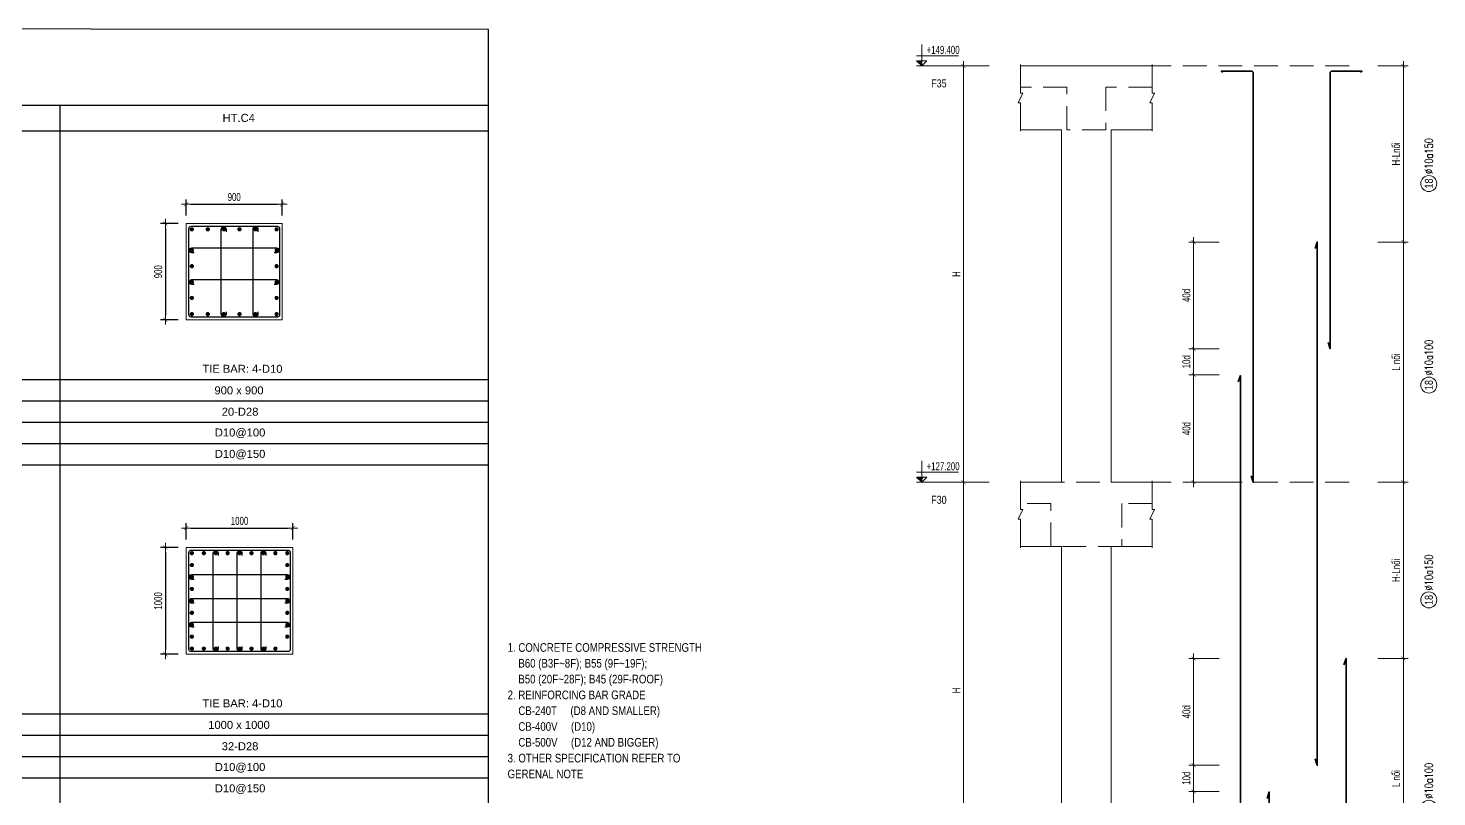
# Model space of a CAD drawing. Header units: millimetres. Extents: x 415878 to 795945, y 85573 to 378758.
# Drawn here: x 572382 to 585580, y 156184 to 163383 of the extents above; entities that cross this region are included whole.
import ezdxf
from ezdxf.enums import TextEntityAlignment as Align

# ---------------------------------------------------------------- set-up
doc = ezdxf.new("R2010")
doc.units = ezdxf.units.MM
doc.linetypes.add('HIDDEN2', pattern=[4.7625, 3.175, -1.5875])
doc.layers.get('0').update_dxf_attribs({"lineweight": 20})
doc.layers.get('Defpoints').update_dxf_attribs({"color": 151, "lineweight": 9})
for name, color, linetype in [('2', 2, 'Continuous'), ('A-ANNO-LEAD', 4, 'Continuous'), ('TIT1', 3, 'Continuous')]:
    doc.layers.add(name, color=color, linetype=linetype)
for name, color, linetype, lineweight in [('kata_thep chu', 4, 'Continuous', 35), ('NDC_S_ANNO', 7, 'Continuous', 20), ('NDC_S_BREAK-LINE', 1, 'Continuous', 15), ('NDC_S_CONTINUOUS', 3, 'Continuous', 20), ('NDC_S_DIM', 1, 'Continuous', 15), ('NDC_S_HIDDEN', 8, 'HIDDEN2', 13), ('NDC_S_REBAR', 4, 'Continuous', 35), ('NDC_S_TEXT SYMBOL', 7, 'Continuous', 20), ('NDC_S_THIN LINE', 8, 'Continuous', 9), ('NDC_S_VN TEXT', 7, 'Continuous', 20)]:
    doc.layers.add(name, color=color, linetype=linetype, lineweight=lineweight)
doc.styles.add('ARIAL', font='arial.ttf', dxfattribs={"width": 0.8})
doc.styles.add('NDC_ARIAL', font='arial.ttf', dxfattribs={"width": 0.85})
doc.styles.add('NDC_DIM', font='', dxfattribs={"width": 0.75})
doc.styles.add('NDC_EN TXT', font='romans.shx', dxfattribs={"width": 0.8})
doc.styles.add('NDC_VIE TXT', font='arial.ttf', dxfattribs={"width": 0.8})
doc.styles.get('NDC_DIM').set_extended_font_data('Dotum')
doc.dimstyles.new('NDC_dim_30', dxfattribs={"dimscale": 30, "dimtxt": 2.5, "dimasz": 1.5, "dimexe": 1.5, "dimexo": 2.5, "dimgap": 1, "dimtad": 1, "dimdec": 0, "dimzin": 0, "dimdsep": 46, "dimtxsty": 'NDC_DIM', "dimblk": 'DIMMARK', "dimcen": 0.09, "dimdle": 1.2, "dimclrd": 1, "dimclre": 1, "dimclrt": 3, "dimadec": 0, "dimazin": 0, "dimtfac": 1, "dimtdec": 0, "dimtix": 1, "dimtofl": 0, "dimtmove": 0, "dimatfit": 3, "dimfxl": 8, "dimfxlon": 1, "dimtolj": 1, "dimtzin": 0, "dimarcsym": 0})

# ---------------------------------------------------------------- blocks, each defined once
blk = doc.blocks.new('GN')
at = {"layer": 'TIT1', "insert": (0, 0), "char_height": 81, "width": 1996.3, "attachment_point": 1, "line_spacing_factor": 1.096296, "style": 'ARIAL'}
blk.add_mtext('\\A1;1. CONCRETE COMPRESSIVE STRENGTH\\P    B60 (B3F~8F); B55 (9F~19F);\\P    B50 (20F~28F); B45 (29F-ROOF)\\P2. REINFORCING BAR GRADE\\P    CB-240T     (D8 AND SMALLER)\\P    CB-400V     (D10)\\P    CB-500V     (D12 AND BIGGER)\\P3. OTHER SPECIFICATION REFER TO GERENAL NOTE ', dxfattribs=at)
blk = doc.blocks.new('DIMMARK')
at = {"layer": 'NDC_S_DIM', "color": 1}
blk.add_line((-1.5, 0), (1, 0), dxfattribs=at)
at = {"layer": 'NDC_S_DIM', "color": 2, "const_width": 0.1}
blk.add_lwpolyline([(-0.42, -0.42), (0.42, 0.42)], dxfattribs=at)
blk = doc.blocks.new('*D1100')
at = {"layer": 'Defpoints', "color": 0, "transparency": 16777216}
for p in [(260098, 59031), (261018, 59031), (261018, 55131)]:
    blk.add_point(p, dxfattribs=at)
at = {"layer": 'NDC_S_DIM', "color": 1, "lineweight": -2, "transparency": 16777216}
for p, q in [((260338, 59031), (260053, 59031)), ((260098, 55176), (260098, 58986)), ((260338, 55131), (260053, 55131))]:
    blk.add_line(p, q, dxfattribs=at)
at = {"layer": 'NDC_S_DIM', "color": 1, "lineweight": -2, "transparency": 16777216, "xscale": 45, "yscale": 45, "zscale": 45}
for p, rotation in [((260098, 59031), 90), ((260098, 55131), 270)]:
    blk.add_blockref('DIMMARK', p, dxfattribs=dict(at, rotation=rotation))
at = {"layer": 'NDC_S_DIM', "color": 3, "transparency": 16777216, "insert": (260031, 57081), "char_height": 75, "attachment_point": 5, "rotation": 90, "style": 'NDC_DIM'}
blk.add_mtext('\\A1;H', dxfattribs=at)
blk = doc.blocks.new('*D1101')
at = {"layer": 'Defpoints', "color": 0, "transparency": 16777216}
for p in [(260098, 62931), (261018, 62931), (261018, 59031)]:
    blk.add_point(p, dxfattribs=at)
at = {"layer": 'NDC_S_DIM', "color": 1, "lineweight": -2, "transparency": 16777216}
for p, q in [((260338, 62931), (260053, 62931)), ((260098, 59076), (260098, 62886)), ((260338, 59031), (260053, 59031))]:
    blk.add_line(p, q, dxfattribs=at)
at = {"layer": 'NDC_S_DIM', "color": 1, "lineweight": -2, "transparency": 16777216, "xscale": 45, "yscale": 45, "zscale": 45}
for p, rotation in [((260098, 62931), 90), ((260098, 59031), 270)]:
    blk.add_blockref('DIMMARK', p, dxfattribs=dict(at, rotation=rotation))
at = {"layer": 'NDC_S_DIM', "color": 3, "transparency": 16777216, "insert": (260031, 60981), "char_height": 75, "attachment_point": 5, "rotation": 90, "style": 'NDC_DIM'}
blk.add_mtext('\\A1;H', dxfattribs=at)
blk = doc.blocks.new('*D1105')
at = {"layer": 'Defpoints', "color": 0, "ltscale": 0.005, "transparency": 16777216}
for p in [(262255, 56136, 0), (262693, 56136), (262693, 55131)]:
    blk.add_point(p, dxfattribs=at)
at = {"layer": 'NDC_S_DIM', "color": 1, "lineweight": -2, "ltscale": 0.005, "transparency": 16777216}
for p, q in [((262495, 56136, 0), (262210, 56136, 0)), ((262255, 55176, 0), (262255, 56091, 0)), ((262495, 55131, 0), (262210, 55131, 0))]:
    blk.add_line(p, q, dxfattribs=at)
at = {"layer": 'NDC_S_DIM', "color": 1, "lineweight": -2, "ltscale": 0.005, "transparency": 16777216, "xscale": 45, "yscale": 45, "zscale": 45}
for p, rotation in [((262255, 56136, 0), 90), ((262255, 55131, 0), 270)]:
    blk.add_blockref('DIMMARK', p, dxfattribs=dict(at, rotation=rotation))
at = {"layer": 'NDC_S_DIM', "color": 3, "ltscale": 0.005, "transparency": 16777216, "insert": (262187, 55634, 0), "char_height": 75, "attachment_point": 5, "rotation": 90, "style": 'NDC_DIM'}
blk.add_mtext('\\A1;40d', dxfattribs=at)
blk = doc.blocks.new('*D1106')
at = {"layer": 'Defpoints', "color": 0, "ltscale": 0.005, "transparency": 16777216}
for p in [(262255, 56381), (262693, 56381), (262693, 56136)]:
    blk.add_point(p, dxfattribs=at)
at = {"layer": 'NDC_S_DIM', "color": 1, "lineweight": -2, "ltscale": 0.005, "transparency": 16777216}
for p, q in [((262495, 56381), (262210, 56381)), ((262255, 56181), (262255, 56336)), ((262495, 56136), (262210, 56136))]:
    blk.add_line(p, q, dxfattribs=at)
at = {"layer": 'NDC_S_DIM', "color": 1, "lineweight": -2, "ltscale": 0.005, "transparency": 16777216, "xscale": 45, "yscale": 45, "zscale": 45}
for p, rotation in [((262255, 56381), 90), ((262255, 56136), 270)]:
    blk.add_blockref('DIMMARK', p, dxfattribs=dict(at, rotation=rotation))
at = {"layer": 'NDC_S_DIM', "color": 3, "ltscale": 0.005, "transparency": 16777216, "insert": (262187, 56259), "char_height": 75, "attachment_point": 5, "rotation": 90, "style": 'NDC_DIM'}
blk.add_mtext('\\A1;10d', dxfattribs=at)
blk = doc.blocks.new('*D1107')
at = {"layer": 'Defpoints', "color": 0, "ltscale": 0.005, "transparency": 16777216}
for p in [(262255, 57381), (262693, 57381), (262693, 56381)]:
    blk.add_point(p, dxfattribs=at)
at = {"layer": 'NDC_S_DIM', "color": 1, "lineweight": -2, "ltscale": 0.005, "transparency": 16777216}
for p, q in [((262495, 57381), (262210, 57381)), ((262255, 56426), (262255, 57336)), ((262495, 56381), (262210, 56381))]:
    blk.add_line(p, q, dxfattribs=at)
at = {"layer": 'NDC_S_DIM', "color": 1, "lineweight": -2, "ltscale": 0.005, "transparency": 16777216, "xscale": 45, "yscale": 45, "zscale": 45}
for p, rotation in [((262255, 57381), 90), ((262255, 56381), 270)]:
    blk.add_blockref('DIMMARK', p, dxfattribs=dict(at, rotation=rotation))
at = {"layer": 'NDC_S_DIM', "color": 3, "ltscale": 0.005, "transparency": 16777216, "insert": (262187, 56881), "char_height": 75, "attachment_point": 5, "rotation": 90, "style": 'NDC_DIM'}
blk.add_mtext('\\A1;40d', dxfattribs=at)
blk = doc.blocks.new('*D1108')
at = {"layer": 'Defpoints', "color": 0, "ltscale": 0.005, "transparency": 16777216}
for p in [(262255, 60036, 0), (262693, 60036), (262693, 59031)]:
    blk.add_point(p, dxfattribs=at)
at = {"layer": 'NDC_S_DIM', "color": 1, "lineweight": -2, "ltscale": 0.005, "transparency": 16777216}
for p, q in [((262495, 60036, 0), (262210, 60036, 0)), ((262255, 59076, 0), (262255, 59991, 0)), ((262495, 59031, 0), (262210, 59031, 0))]:
    blk.add_line(p, q, dxfattribs=at)
at = {"layer": 'NDC_S_DIM', "color": 1, "lineweight": -2, "ltscale": 0.005, "transparency": 16777216, "xscale": 45, "yscale": 45, "zscale": 45}
for p, rotation in [((262255, 60036, 0), 90), ((262255, 59031, 0), 270)]:
    blk.add_blockref('DIMMARK', p, dxfattribs=dict(at, rotation=rotation))
at = {"layer": 'NDC_S_DIM', "color": 3, "ltscale": 0.005, "transparency": 16777216, "insert": (262187, 59534, 0), "char_height": 75, "attachment_point": 5, "rotation": 90, "style": 'NDC_DIM'}
blk.add_mtext('\\A1;40d', dxfattribs=at)
blk = doc.blocks.new('*D1109')
at = {"layer": 'Defpoints', "color": 0, "ltscale": 0.005, "transparency": 16777216}
for p in [(262255, 60281), (262693, 60281), (262693, 60036)]:
    blk.add_point(p, dxfattribs=at)
at = {"layer": 'NDC_S_DIM', "color": 1, "lineweight": -2, "ltscale": 0.005, "transparency": 16777216}
for p, q in [((262495, 60281), (262210, 60281)), ((262255, 60081), (262255, 60236)), ((262495, 60036), (262210, 60036))]:
    blk.add_line(p, q, dxfattribs=at)
at = {"layer": 'NDC_S_DIM', "color": 1, "lineweight": -2, "ltscale": 0.005, "transparency": 16777216, "xscale": 45, "yscale": 45, "zscale": 45}
for p, rotation in [((262255, 60281), 90), ((262255, 60036), 270)]:
    blk.add_blockref('DIMMARK', p, dxfattribs=dict(at, rotation=rotation))
at = {"layer": 'NDC_S_DIM', "color": 3, "ltscale": 0.005, "transparency": 16777216, "insert": (262187, 60159), "char_height": 75, "attachment_point": 5, "rotation": 90, "style": 'NDC_DIM'}
blk.add_mtext('\\A1;10d', dxfattribs=at)
blk = doc.blocks.new('*D1110')
at = {"layer": 'Defpoints', "color": 0, "ltscale": 0.005, "transparency": 16777216}
for p in [(262255, 61281), (262693, 61281), (262693, 60281)]:
    blk.add_point(p, dxfattribs=at)
at = {"layer": 'NDC_S_DIM', "color": 1, "lineweight": -2, "ltscale": 0.005, "transparency": 16777216}
for p, q in [((262495, 61281), (262210, 61281)), ((262255, 60326), (262255, 61236)), ((262495, 60281), (262210, 60281))]:
    blk.add_line(p, q, dxfattribs=at)
at = {"layer": 'NDC_S_DIM', "color": 1, "lineweight": -2, "ltscale": 0.005, "transparency": 16777216, "xscale": 45, "yscale": 45, "zscale": 45}
for p, rotation in [((262255, 61281), 90), ((262255, 60281), 270)]:
    blk.add_blockref('DIMMARK', p, dxfattribs=dict(at, rotation=rotation))
at = {"layer": 'NDC_S_DIM', "color": 3, "ltscale": 0.005, "transparency": 16777216, "insert": (262187, 60781), "char_height": 75, "attachment_point": 5, "rotation": 90, "style": 'NDC_DIM'}
blk.add_mtext('\\A1;40d', dxfattribs=at)
blk = doc.blocks.new('*D1113')
at = {"layer": 'Defpoints', "color": 0, "ltscale": 70, "transparency": 16777216}
for p in [(263683, 57381), (264220, 57381), (263821, 55131)]:
    blk.add_point(p, dxfattribs=at)
at = {"layer": 'NDC_S_DIM', "color": 1, "lineweight": -2, "ltscale": 70, "transparency": 16777216}
for p, q in [((263980, 57381), (264265, 57381)), ((264220, 55176), (264220, 57336)), ((263980, 55131), (264265, 55131))]:
    blk.add_line(p, q, dxfattribs=at)
at = {"layer": 'NDC_S_DIM', "color": 1, "lineweight": -2, "ltscale": 70, "transparency": 16777216, "xscale": 45, "yscale": 45, "zscale": 45}
for p, rotation in [((264220, 57381), 90), ((264220, 55131), 270)]:
    blk.add_blockref('DIMMARK', p, dxfattribs=dict(at, rotation=rotation))
at = {"layer": 'NDC_S_DIM', "color": 3, "ltscale": 70, "transparency": 16777216, "insert": (264152, 56256), "char_height": 75, "attachment_point": 5, "rotation": 90, "style": 'NDC_DIM'}
blk.add_mtext('\\A1;L nối', dxfattribs=at)
blk = doc.blocks.new('*D1114')
at = {"layer": 'Defpoints', "color": 0, "ltscale": 70, "transparency": 16777216}
for p in [(263413, 61281), (264220, 61281), (263821, 59031)]:
    blk.add_point(p, dxfattribs=at)
at = {"layer": 'NDC_S_DIM', "color": 1, "lineweight": -2, "ltscale": 70, "transparency": 16777216}
for p, q in [((263980, 61281), (264265, 61281)), ((264220, 59076), (264220, 61236)), ((263980, 59031), (264265, 59031))]:
    blk.add_line(p, q, dxfattribs=at)
at = {"layer": 'NDC_S_DIM', "color": 1, "lineweight": -2, "ltscale": 70, "transparency": 16777216, "xscale": 45, "yscale": 45, "zscale": 45}
for p, rotation in [((264220, 61281), 90), ((264220, 59031), 270)]:
    blk.add_blockref('DIMMARK', p, dxfattribs=dict(at, rotation=rotation))
at = {"layer": 'NDC_S_DIM', "color": 3, "ltscale": 70, "transparency": 16777216, "insert": (264152, 60156), "char_height": 75, "attachment_point": 5, "rotation": 90, "style": 'NDC_DIM'}
blk.add_mtext('\\A1;L nối', dxfattribs=at)
blk = doc.blocks.new('*U1072')
blk.add_circle((-2.5, 0), 2.5)
at = {"layer": 'NDC_S_VN TEXT', "color": 7, "style": 'ARIAL', "width": 0.8}
blk.add_attdef('SH2', text='', height=2.5, dxfattribs=at).set_placement((-2.5, 0), align=Align.MIDDLE)
at = {"layer": 'NDC_S_VN TEXT', "color": 3, "style": 'NDC_EN TXT', "width": 0.75}
blk.add_attdef('DKKC1', (0.5, -1.25), '', height=2.5, dxfattribs=at)
blk = doc.blocks.new('*U1073')
blk.add_circle((-2.5, 0), 2.5)
at = {"layer": 'NDC_S_VN TEXT', "color": 7, "style": 'ARIAL', "width": 0.8}
blk.add_attdef('SH2', text='', height=2.5, dxfattribs=at).set_placement((-2.5, 0), align=Align.MIDDLE)
at = {"layer": 'NDC_S_VN TEXT', "color": 3, "style": 'NDC_EN TXT', "width": 0.75}
blk.add_attdef('DKKC1', (0.5, -1.25), '', height=2.5, dxfattribs=at)
blk = doc.blocks.new('CD')
at = {"layer": 'NDC_S_ANNO'}
blk.add_hatch(color=3, dxfattribs=at).paths.add_polyline_path([(0, 160), (-161, 160), (0, 0)])
at = {"layer": 'NDC_S_ANNO', "ltscale": 50}
h = blk.add_hatch(dxfattribs=at)
h.set_pattern_fill('ANSI31', color=256, scale=140.6, style=0)
h.paths.add_polyline_path([(0, 160), (0, 0), (161, 160)])
for p, q in [((1156, 0), (-164, 0)), ((-159, 314), (1147, 314))]:
    blk.add_line(p, q, dxfattribs=at)
for points in [[(0, 669), (0, 0)], [(0, 0), (-161, 160), (0, 160)], [(0, 0), (161, 160), (0, 160)]]:
    blk.add_lwpolyline(points, dxfattribs=at)
at = {"layer": 'NDC_S_TEXT SYMBOL', "color": 3, "style": 'NDC_DIM', "width": 0.7}
blk.add_attdef('COT', (154, 375), '', height=250, dxfattribs=at)
blk = doc.blocks.new('*D1096')
at = {"layer": 'Defpoints', "color": 0, "ltscale": 40, "transparency": 16777216}
for p in [(263413, 59031), (264220, 59031), (263683, 57381)]:
    blk.add_point(p, dxfattribs=at)
at = {"layer": 'NDC_S_DIM', "color": 1, "lineweight": -2, "ltscale": 40, "transparency": 16777216}
for p, q in [((263980, 59031), (264265, 59031)), ((264220, 57426), (264220, 58986)), ((263980, 57381), (264265, 57381))]:
    blk.add_line(p, q, dxfattribs=at)
at = {"layer": 'NDC_S_DIM', "color": 1, "lineweight": -2, "ltscale": 40, "transparency": 16777216, "xscale": 45, "yscale": 45, "zscale": 45}
for p, rotation in [((264220, 59031), 90), ((264220, 57381), 270)]:
    blk.add_blockref('DIMMARK', p, dxfattribs=dict(at, rotation=rotation))
at = {"layer": 'NDC_S_DIM', "color": 3, "ltscale": 40, "transparency": 16777216, "insert": (264152, 58206), "char_height": 75, "attachment_point": 5, "rotation": 90, "style": 'NDC_DIM'}
blk.add_mtext('\\A1;H-Lnối', dxfattribs=at)
blk = doc.blocks.new('*D1097')
at = {"layer": 'Defpoints', "color": 0, "ltscale": 40, "transparency": 16777216}
for p in [(263884, 62931), (264220, 62931), (263413, 61281)]:
    blk.add_point(p, dxfattribs=at)
at = {"layer": 'NDC_S_DIM', "color": 1, "lineweight": -2, "ltscale": 40, "transparency": 16777216}
for p, q in [((263980, 62931), (264265, 62931)), ((264220, 61326), (264220, 62886)), ((263980, 61281), (264265, 61281))]:
    blk.add_line(p, q, dxfattribs=at)
at = {"layer": 'NDC_S_DIM', "color": 1, "lineweight": -2, "ltscale": 40, "transparency": 16777216, "xscale": 45, "yscale": 45, "zscale": 45}
for p, rotation in [((264220, 62931), 90), ((264220, 61281), 270)]:
    blk.add_blockref('DIMMARK', p, dxfattribs=dict(at, rotation=rotation))
at = {"layer": 'NDC_S_DIM', "color": 3, "ltscale": 40, "transparency": 16777216, "insert": (264152, 62106), "char_height": 75, "attachment_point": 5, "rotation": 90, "style": 'NDC_DIM'}
blk.add_mtext('\\A1;H-Lnối', dxfattribs=at)
blk = doc.blocks.new('*U1067')
blk.add_circle((-2.5, 0), 2.5)
at = {"layer": 'NDC_S_VN TEXT', "color": 7, "style": 'ARIAL', "width": 0.8}
blk.add_attdef('SH2', text='', height=2.5, dxfattribs=at).set_placement((-2.5, 0), align=Align.MIDDLE)
at = {"layer": 'NDC_S_VN TEXT', "color": 3, "style": 'NDC_EN TXT', "width": 0.75}
blk.add_attdef('DKKC1', (0.5, -1.25), '', height=2.5, dxfattribs=at)
blk = doc.blocks.new('*U1069')
blk.add_circle((-2.5, 0), 2.5)
at = {"layer": 'NDC_S_VN TEXT', "color": 7, "style": 'ARIAL', "width": 0.8}
blk.add_attdef('SH2', text='', height=2.5, dxfattribs=at).set_placement((-2.5, 0), align=Align.MIDDLE)
at = {"layer": 'NDC_S_VN TEXT', "color": 3, "style": 'NDC_EN TXT', "width": 0.75}
blk.add_attdef('DKKC1', (0.5, -1.25), '', height=2.5, dxfattribs=at)
blk = doc.blocks.new('*D1167')
at = {"layer": 'Defpoints', "color": 0, "ltscale": 40, "transparency": 16777216}
for p in [(574862, 158701), (573862, 158519), (574862, 158519)]:
    blk.add_point(p, dxfattribs=at)
at = {"layer": 'NDC_S_DIM', "color": 1, "lineweight": -2, "ltscale": 40, "transparency": 16777216}
for p, q in [((573862, 158594), (573862, 158746)), ((573907, 158701), (574817, 158701)), ((574862, 158594), (574862, 158746))]:
    blk.add_line(p, q, dxfattribs=at)
at = {"layer": 'NDC_S_DIM', "color": 1, "lineweight": -2, "ltscale": 40, "transparency": 16777216, "xscale": 45, "yscale": 45, "zscale": 45, "rotation": 180}
blk.add_blockref('DIMMARK', (573862, 158701), dxfattribs=at)
at = {"layer": 'NDC_S_DIM', "color": 1, "lineweight": -2, "ltscale": 40, "transparency": 16777216, "xscale": 45, "yscale": 45, "zscale": 45}
blk.add_blockref('DIMMARK', (574862, 158701), dxfattribs=at)
at = {"layer": 'NDC_S_DIM', "color": 3, "ltscale": 40, "transparency": 16777216, "insert": (574362, 158768), "char_height": 75, "attachment_point": 5, "style": 'NDC_DIM'}
blk.add_mtext('\\A1;1000', dxfattribs=at)
blk = doc.blocks.new('*D1168')
at = {"layer": 'Defpoints', "color": 0, "ltscale": 40, "transparency": 16777216}
for p in [(573862, 158519), (573667, 157519), (573862, 157519)]:
    blk.add_point(p, dxfattribs=at)
at = {"layer": 'NDC_S_DIM', "color": 1, "lineweight": -2, "ltscale": 40, "transparency": 16777216}
for p, q in [((573787, 158519), (573622, 158519)), ((573667, 158474), (573667, 157564)), ((573787, 157519), (573622, 157519))]:
    blk.add_line(p, q, dxfattribs=at)
at = {"layer": 'NDC_S_DIM', "color": 1, "lineweight": -2, "ltscale": 40, "transparency": 16777216, "xscale": 45, "yscale": 45, "zscale": 45}
for p, rotation in [((573667, 158519), 90), ((573667, 157519), 270)]:
    blk.add_blockref('DIMMARK', p, dxfattribs=dict(at, rotation=rotation))
at = {"layer": 'NDC_S_DIM', "color": 3, "ltscale": 40, "transparency": 16777216, "insert": (573600, 158019), "char_height": 75, "attachment_point": 5, "rotation": 90, "style": 'NDC_DIM'}
blk.add_mtext('\\A1;1000', dxfattribs=at)
blk = doc.blocks.new('kata_block_THEP')
at = {"layer": 'NDC_S_REBAR', "color": 0}
for p, q in [((-0.5, 0), (0.5, 0)), ((-0.35, 0.35), (0.35, -0.35)), ((0.35, 0.35), (-0.35, -0.35)), ((0, 0.5), (0, -0.5))]:
    blk.add_line(p, q, dxfattribs=at)
at = {"layer": 'NDC_S_REBAR', "color": 0, "const_width": 0.0833}
blk.add_lwpolyline([(-0.5, 0, 1), (0.5, 0, 1), (-0.5, 0, 1)], format="xyb", dxfattribs=at)
blk = doc.blocks.new('*D1169')
at = {"layer": 'Defpoints', "color": 0, "ltscale": 40, "transparency": 16777216}
for p in [(574762, 161734), (573862, 161552), (574762, 161552)]:
    blk.add_point(p, dxfattribs=at)
at = {"layer": 'NDC_S_DIM', "color": 1, "lineweight": -2, "ltscale": 40, "transparency": 16777216}
for p, q in [((573862, 161627), (573862, 161779)), ((573907, 161734), (574717, 161734)), ((574762, 161627), (574762, 161779))]:
    blk.add_line(p, q, dxfattribs=at)
at = {"layer": 'NDC_S_DIM', "color": 1, "lineweight": -2, "ltscale": 40, "transparency": 16777216, "xscale": 45, "yscale": 45, "zscale": 45, "rotation": 180}
blk.add_blockref('DIMMARK', (573862, 161734), dxfattribs=at)
at = {"layer": 'NDC_S_DIM', "color": 1, "lineweight": -2, "ltscale": 40, "transparency": 16777216, "xscale": 45, "yscale": 45, "zscale": 45}
blk.add_blockref('DIMMARK', (574762, 161734), dxfattribs=at)
at = {"layer": 'NDC_S_DIM', "color": 3, "ltscale": 40, "transparency": 16777216, "insert": (574312, 161801), "char_height": 75, "attachment_point": 5, "style": 'NDC_DIM'}
blk.add_mtext('\\A1;900', dxfattribs=at)
blk = doc.blocks.new('*D1170')
at = {"layer": 'Defpoints', "color": 0, "ltscale": 40, "transparency": 16777216}
for p in [(573862, 161552), (573667, 160652), (573862, 160652)]:
    blk.add_point(p, dxfattribs=at)
at = {"layer": 'NDC_S_DIM', "color": 1, "lineweight": -2, "ltscale": 40, "transparency": 16777216}
for p, q in [((573787, 161552), (573622, 161552)), ((573667, 161507), (573667, 160697)), ((573787, 160652), (573622, 160652))]:
    blk.add_line(p, q, dxfattribs=at)
at = {"layer": 'NDC_S_DIM', "color": 1, "lineweight": -2, "ltscale": 40, "transparency": 16777216, "xscale": 45, "yscale": 45, "zscale": 45}
for p, rotation in [((573667, 161552), 90), ((573667, 160652), 270)]:
    blk.add_blockref('DIMMARK', p, dxfattribs=dict(at, rotation=rotation))
at = {"layer": 'NDC_S_DIM', "color": 3, "ltscale": 40, "transparency": 16777216, "insert": (573600, 161102), "char_height": 75, "attachment_point": 5, "rotation": 90, "style": 'NDC_DIM'}
blk.add_mtext('\\A1;900', dxfattribs=at)
blk = doc.blocks.new('column3')
at = {"layer": 'kata_thep chu', "color": 4, "ltscale": 0.005}
for points in [[(262793.4, 59090.7), (262813.4, 59030.7), (262813.4, 62865.7, 0.4142136), (262798.4, 62880.7), (262513.4, 62880.7), (262529.2, 62873)], [(263514, 60340.7), (263533.2, 60280.7), (263533.2, 62865.7, -0.4142136), (263548.2, 62880.7), (263833.2, 62880.7), (263817.4, 62873)]]:
    blk.add_lwpolyline(points, format="xyb", dxfattribs=at)
for points in [[(263393.2, 56440.7), (263413.2, 56380.7), (263413.2, 61280.7), (263393.2, 61220.7)], [(262673.4, 55190.7), (262693.4, 55130.7), (262693.4, 60030.7), (262673.4, 59970.7)], [(263513.2, 52540.7), (263533.2, 52480.7), (263533.2, 54170.7), (263683.2, 55130.7), (263683.2, 57380.7), (263663.2, 57320.7)], [(262793.4, 51290.7), (262813.4, 51230.7), (262813.4, 54170.7), (262963.4, 55130.7), (262963.4, 56130.7), (262943.4, 56070.7)]]:
    blk.add_lwpolyline(points, dxfattribs=at)
at = {"layer": 'NDC_S_BREAK-LINE'}
for points in [[(260633.1, 62318.2), (260633.1, 62585.7), (260610.6, 62585.7), (260655.6, 62675.7), (260633.1, 62675.7), (260633.1, 62943.2)], [(261866.2, 62318.2), (261866.2, 62585.7), (261843.7, 62585.7), (261888.7, 62675.7), (261866.2, 62675.7), (261866.2, 62943.2)], [(260633.1, 58418.2), (260633.1, 58685.7), (260610.6, 58685.7), (260655.6, 58775.7), (260633.1, 58775.7), (260633.1, 59043.2)], [(261866.2, 58418.2), (261866.2, 58685.7), (261843.7, 58685.7), (261888.7, 58775.7), (261866.2, 58775.7), (261866.2, 59043.2)]]:
    blk.add_lwpolyline(points, dxfattribs=at)
at = {"layer": 'NDC_S_CONTINUOUS'}
blk.add_line((260633.1, 62930.7), (261866.2, 62930.7), dxfattribs=at)
for points in [[(260633.1, 59030.7), (261018.1, 59030.7), (261018.1, 62330.7), (260633.1, 62330.7)], [(261866.2, 59030.7), (261481.2, 59030.7), (261481.2, 62330.7), (261866.2, 62330.7)], [(260633.1, 55130.7), (261018.1, 55130.7), (261018.1, 58430.7), (260633.1, 58430.7)], [(261866.2, 55130.7), (261481.2, 55130.7), (261481.2, 58430.7), (261866.2, 58430.7)]]:
    blk.add_lwpolyline(points, dxfattribs=at)
at = {"layer": 'NDC_S_HIDDEN', "ltscale": 70}
for p, q in [((263710.8, 62930.7), (260633.1, 62930.7)), ((263710.8, 59030.7), (260883.1, 59030.7)), ((263710.8, 59030.7), (260883.1, 59030.7))]:
    blk.add_line(p, q, dxfattribs=at)
for points in [[(261866.2, 62730.7), (261431.2, 62730.7), (261431.2, 62330.7), (261068.1, 62330.7), (261068.1, 62730.7), (260633.1, 62730.7)], [(261866.2, 58830.7), (261581.2, 58830.7), (261581.2, 58430.7), (260918.1, 58430.7), (260918.1, 58830.7), (260633.1, 58830.7)]]:
    blk.add_lwpolyline(points, dxfattribs=at)
at = {"layer": 'NDC_S_DIM'}
ref = blk.add_blockref('CD', (259706.5, 62930.7), dxfattribs=dict(at, xscale=0.3, yscale=0.3, zscale=0.3))
ref.add_attrib('COT', '+149.400', (259752.7, 63043.1), dxfattribs={"layer": '0', "color": 3, "height": 75, "style": 'NDC_DIM', "width": 0.75})
ref = blk.add_blockref('CD', (259706.5, 59030.7), dxfattribs=dict(at, xscale=0.3, yscale=0.3, zscale=0.3))
ref.add_attrib('COT', '+127.200', (259752.7, 59143.1), dxfattribs={"layer": '0', "color": 3, "height": 75, "style": 'NDC_DIM', "width": 0.75})
at = {"layer": 'NDC_S_THIN LINE', "xscale": 30.00000000000006, "yscale": 30.00000000000006, "zscale": 30.00000000000006, "rotation": 90}
for name, p, values in [('*U1067', (264458.4, 61903.7), {'SH2': '18', 'DKKC1': '%%c10a150'}), ('*U1073', (264458.4, 60016.1), {'SH2': '18', 'DKKC1': '%%c10a100'}), ('*U1069', (264458.4, 58003.7), {'SH2': '18', 'DKKC1': '%%c10a150'}), ('*U1072', (264458.4, 56052.9), {'SH2': '18', 'DKKC1': '%%c10a100'})]:
    blk.add_blockref(name, p, dxfattribs=at).add_auto_attribs(values)
at = {"layer": 'NDC_S_VN TEXT', "style": 'NDC_VIE TXT', "width": 0.8}
for s, p in [('F35', (259796, 62766.6)), ('F30', (259796, 58866.6))]:
    blk.add_text(s, height=75, dxfattribs=at).set_placement(p, align=Align.MIDDLE_LEFT)
at = {"layer": 'NDC_S_DIM'}
for base, p1, p2, picture, middle in [((260098.4, 62930.7), (261018.1, 59030.7), (261018.1, 62930.7), '*D1101', (260030.8, 60980.7)), ((260098.4, 59030.7), (261018.1, 55130.7), (261018.1, 59030.7), '*D1100', (260030.8, 57080.7))]:
    dim = blk.add_linear_dim(base=base, p1=p1, p2=p2, angle=90, text='H', dimstyle='NDC_dim_30', dxfattribs=at)
    dim.commit()
    dim.dimension.update_dxf_attribs({"geometry": picture, "text_midpoint": middle})
at = {"layer": 'NDC_S_DIM', "ltscale": 40}
for base, p1, p2, picture, middle in [((264220.3, 62930.7), (263413.2, 61280.7), (263884.1, 62930.7), '*D1097', (264152.3, 62105.7)), ((264220.3, 59030.7), (263683.2, 57380.7), (263413.2, 59030.7), '*D1096', (264152.3, 58205.7))]:
    dim = blk.add_linear_dim(base=base, p1=p1, p2=p2, angle=90, text='H-Lnối', dimstyle='NDC_dim_30', override={"dimtmove": 1}, dxfattribs=at)
    dim.commit()
    dim.dimension.update_dxf_attribs({"geometry": picture, "text_midpoint": middle})
at = {"layer": 'NDC_S_DIM', "ltscale": 0.005}
for base, p1, p2, text, picture, middle in [((262255.2, 61280.7), (262693.4, 60280.7), (262693.4, 61280.7), '40d', '*D1110', (262186.9, 60780.7)), ((262255.2, 60280.7), (262693.4, 60036.4), (262693.4, 60280.7), '10d', '*D1109', (262186.9, 60158.6)), ((262255.2, 60036.4, 0), (262693.4, 59030.7), (262693.4, 60036.4), '40d', '*D1108', (262186.9, 59533.6, 0)), ((262255.2, 57380.7), (262693.4, 56380.7), (262693.4, 57380.7), '40d', '*D1107', (262186.9, 56880.7)), ((262255.2, 56380.7), (262693.4, 56136.4), (262693.4, 56380.7), '10d', '*D1106', (262186.9, 56258.6)), ((262255.2, 56136.4, 0), (262693.4, 55130.7), (262693.4, 56136.4), '40d', '*D1105', (262186.9, 55633.6, 0))]:
    dim = blk.add_linear_dim(base=base, p1=p1, p2=p2, angle=90, text=text, dimstyle='NDC_dim_30', dxfattribs=at)
    dim.commit()
    dim.dimension.update_dxf_attribs({"geometry": picture, "text_midpoint": middle})
at = {"layer": 'NDC_S_DIM', "ltscale": 70}
for base, p1, p2, picture, middle in [((264220.3, 61280.7), (263820.8, 59030.7), (263413.2, 61280.7), '*D1114', (264152.3, 60155.7)), ((264220.3, 57380.7), (263820.8, 55130.7), (263683.2, 57380.7), '*D1113', (264152.3, 56255.7))]:
    dim = blk.add_linear_dim(base=base, p1=p1, p2=p2, angle=90, text='L nối', dimstyle='NDC_dim_30', dxfattribs=at)
    dim.commit()
    dim.dimension.update_dxf_attribs({"geometry": picture, "text_midpoint": middle})

msp = doc.modelspace()

# ---------------------------------------------------------------- linework, layer by layer
at = {"layer": '2', "lineweight": -2, "ltscale": 1000}
for points in [[(574737.5, 161507), (574737.5, 160697, -0.4142136), (574717.5, 160677), (573907.5, 160677, -0.4142136), (573887.5, 160697), (573887.5, 161507, -0.4142136), (573907.5, 161527), (574717.5, 161527, -0.4142136)], [(574837.5, 158474.3), (574837.5, 157564.3, -0.4142136), (574817.5, 157544.3), (573907.5, 157544.3, -0.4142136), (573887.5, 157564.3), (573887.5, 158474.3, -0.4142136), (573907.5, 158494.3), (574817.5, 158494.3, -0.4142136)]]:
    msp.add_lwpolyline(points, format="xyb", close=True, dxfattribs=at)
at = {"layer": '2'}
for points in [[(574236, 160725.7), (574236, 160703.6, -1), (574190.9, 160703.6), (574190.9, 161499, -1), (574236, 161499), (574236, 161476.9)], [(574534, 160725.7), (574534, 160703.6, -1), (574488.9, 160703.6), (574488.9, 161499, -1), (574534, 161499), (574534, 161476.9)], [(573937.6, 161279.5), (573915.5, 161279.5, -1), (573915.5, 161324.6), (574709.5, 161324.6, -1), (574709.5, 161279.5), (574687.3, 161279.5)], [(573937.6, 160982.5), (573915.5, 160982.5, -1), (573915.5, 161027.6), (574709.5, 161027.6, -1), (574709.5, 160982.5), (574687.3, 160982.5)], [(574161.5, 157593), (574161.5, 157570.9, -1), (574116.4, 157570.9), (574116.4, 158466.3, -1), (574161.5, 158466.3), (574161.5, 158444.2)], [(574385, 157593), (574385, 157570.9, -1), (574339.9, 157570.9), (574339.9, 158466.3, -1), (574385, 158466.3), (574385, 158444.2)], [(574608.5, 157593), (574608.5, 157570.9, -1), (574563.4, 157570.9), (574563.4, 158466.3, -1), (574608.5, 158466.3), (574608.5, 158444.2)], [(573937.6, 158220.3), (573915.5, 158220.3, -1), (573915.5, 158265.4), (574809.5, 158265.4, -1), (574809.5, 158220.3), (574787.3, 158220.3)], [(573937.6, 157996.8), (573915.5, 157996.8, -1), (573915.5, 158041.9), (574809.5, 158041.9, -1), (574809.5, 157996.8), (574787.3, 157996.8)], [(573937.6, 157773.3), (573915.5, 157773.3, -1), (573915.5, 157818.4), (574809.5, 157818.4, -1), (574809.5, 157773.3), (574787.3, 157773.3)]]:
    msp.add_lwpolyline(points, format="xyb", dxfattribs=at)
at = {"layer": 'A-ANNO-LEAD'}
msp.add_lwpolyline([(561804.6, 146762.7), (576694, 146749.6), (576694, 163369.6), (561804.6, 163382.7)], close=True, dxfattribs=at)
at = {"layer": 'NDC_S_CONTINUOUS', "ltscale": 70}
for points in [[(574762.5, 161552), (574762.5, 160652), (573862.5, 160652), (573862.5, 161552), (574762.5, 161552)], [(574862.5, 158519.3), (574862.5, 157519.3), (573862.5, 157519.3), (573862.5, 158519.3), (574862.5, 158519.3)]]:
    msp.add_lwpolyline(points, dxfattribs=at)
at = {"layer": 'TIT1', "color": 2}
msp.add_line((561804.6, 162662.7), (576694, 162662.7), dxfattribs=at)
at = {"layer": 'TIT1'}
for p, q in [((572678.6, 162662.7), (572678.6, 146762.7)), ((561804.6, 162422.7), (576694, 162422.7)), ((576694, 159290), (561804.6, 159290))]:
    msp.add_line(p, q, dxfattribs=at)
at = {"layer": 'TIT1', "color": 8}
for p, q in [((576694, 160090), (562432.5, 160090)), ((576694, 159890), (562432.5, 159890)), ((576694, 159690), (562432.5, 159690)), ((576694, 159490), (562432.5, 159490)), ((576694, 156957.3), (562432.5, 156957.3)), ((576694, 156757.3), (562432.5, 156757.3)), ((576694, 156557.3), (562432.5, 156557.3)), ((576694, 156357.3), (562861.7, 156357.3))]:
    msp.add_line(p, q, dxfattribs=at)

# ---------------------------------------------------------------- block references
at = {"layer": '2', "yscale": 36, "zscale": 36}
for p, xscale, rotation in [((573915.5, 161499), -36, 90), ((574064.5, 161499), -36, 90), ((574213.5, 161499), -36, 90), ((574362.5, 161499), -36, 90), ((574511.5, 161499), -36, 90), ((574709.5, 161499), 36, 270), ((573915.5, 161302), -36, 90), ((574709.5, 161302), 36, 270), ((573915.5, 161153.5), -36, 90), ((574709.5, 161153.5), 36, 270), ((573915.5, 161005), -36, 90), ((574709.5, 161005), 36, 270), ((573915.5, 160856.5), -36, 90), ((574709.5, 160856.5), 36, 270), ((573915.5, 160705), -36, 180), ((574064.5, 160705), 36, 90), ((574213.5, 160705), 36, 90), ((574362.5, 160705), 36, 90), ((574511.5, 160705), 36, 90), ((574709.5, 160705), -36, 270), ((573915.5, 158466.3), -36, 90), ((574027.2, 158466.3), -36, 90), ((574139, 158466.3), -36, 90), ((574250.7, 158466.3), -36, 90), ((574362.5, 158466.3), -36, 90), ((574474.2, 158466.3), -36, 90), ((574586, 158466.3), -36, 90), ((574697.7, 158466.3), -36, 90), ((574809.5, 158466.3), 36, 270), ((573915.5, 158354.6), -36, 180), ((573915.5, 158242.8), -36, 180), ((574809.5, 158354.6), 36, 180), ((574809.5, 158242.8), 36, 180), ((573915.5, 158131.1), -36, 180), ((574809.5, 158131.1), 36, 180), ((573915.5, 158019.3), -36, 180), ((574809.5, 158019.3), 36, 180), ((573915.5, 157907.6), -36, 180), ((574809.5, 157907.6), 36, 180), ((573915.5, 157795.8), -36, 180), ((574809.5, 157795.8), 36, 180), ((573915.5, 157684.1), -36, 180), ((574809.5, 157684.1), 36, 180), ((573915.5, 157572.3), -36, 180), ((574027.2, 157572.3), 36, 90), ((574139, 157572.3), 36, 90), ((574250.7, 157572.3), 36, 90), ((574362.5, 157572.3), 36, 90), ((574474.2, 157572.3), 36, 90), ((574586, 157572.3), 36, 90), ((574697.7, 157572.3), 36, 90)]:
    msp.add_blockref('kata_block_THEP', p, dxfattribs=dict(at, xscale=xscale, rotation=rotation))
at = {"layer": 'Defpoints'}
msp.add_blockref('column3', (321047, 100099.2), dxfattribs=at)
at = {"layer": 'NDC_S_DIM'}
msp.add_blockref('GN', (576873.8, 157623.3), dxfattribs=at)

# ---------------------------------------------------------------- texts
at = {"layer": 'TIT1', "color": 2, "style": 'NDC_ARIAL'}
msp.add_text('HT.C4', height=75, dxfattribs=at).set_placement((574354.4, 162542.7), align=Align.MIDDLE)
at = {"layer": 'TIT1', "style": 'NDC_ARIAL'}
for s, p in [('TIE BAR: 4-D10', (574388.9, 160192.6)), ('900 x 900', (574357.1, 159990.7)), ('20-D28', (574367.1, 159790.7)), ('D10@100', (574367.1, 159590.7)), ('D10@150', (574367.1, 159390.7)), ('TIE BAR: 4-D10', (574388.9, 157059.9)), ('1000 x 1000', (574357.1, 156858)), ('32-D28', (574367.1, 156658)), ('D10@100', (574367.1, 156458)), ('D10@150', (574367.1, 156258))]:
    msp.add_text(s, height=75, dxfattribs=at).set_placement(p, align=Align.MIDDLE)

# ---------------------------------------------------------------- dimensions: what is measured, and where the dimension line sits
at = {"layer": 'NDC_S_DIM', "ltscale": 40}
for base, p1, p2, picture, middle in [((574762.5, 161733.6), (573862.5, 161552), (574762.5, 161552), '*D1169', (574312.5, 161801.2)), ((574862.5, 158700.9), (573862.5, 158519.3), (574862.5, 158519.3), '*D1167', (574362.5, 158768.5))]:
    dim = msp.add_linear_dim(base=base, p1=p1, p2=p2, dimstyle='NDC_dim_30', dxfattribs=at)
    dim.commit()
    dim.dimension.update_dxf_attribs({"geometry": picture, "text_midpoint": middle})
for base, p1, p2, picture, middle in [((573667.1, 160652), (573862.5, 161552), (573862.5, 160652), '*D1170', (573599.5, 161102)), ((573667.1, 157519.3), (573862.5, 158519.3), (573862.5, 157519.3), '*D1168', (573599.5, 158019.3))]:
    dim = msp.add_linear_dim(base=base, p1=p1, p2=p2, angle=90, dimstyle='NDC_dim_30', dxfattribs=at)
    dim.commit()
    dim.dimension.update_dxf_attribs({"geometry": picture, "text_midpoint": middle})

doc.saveas('drawing.dxf')
